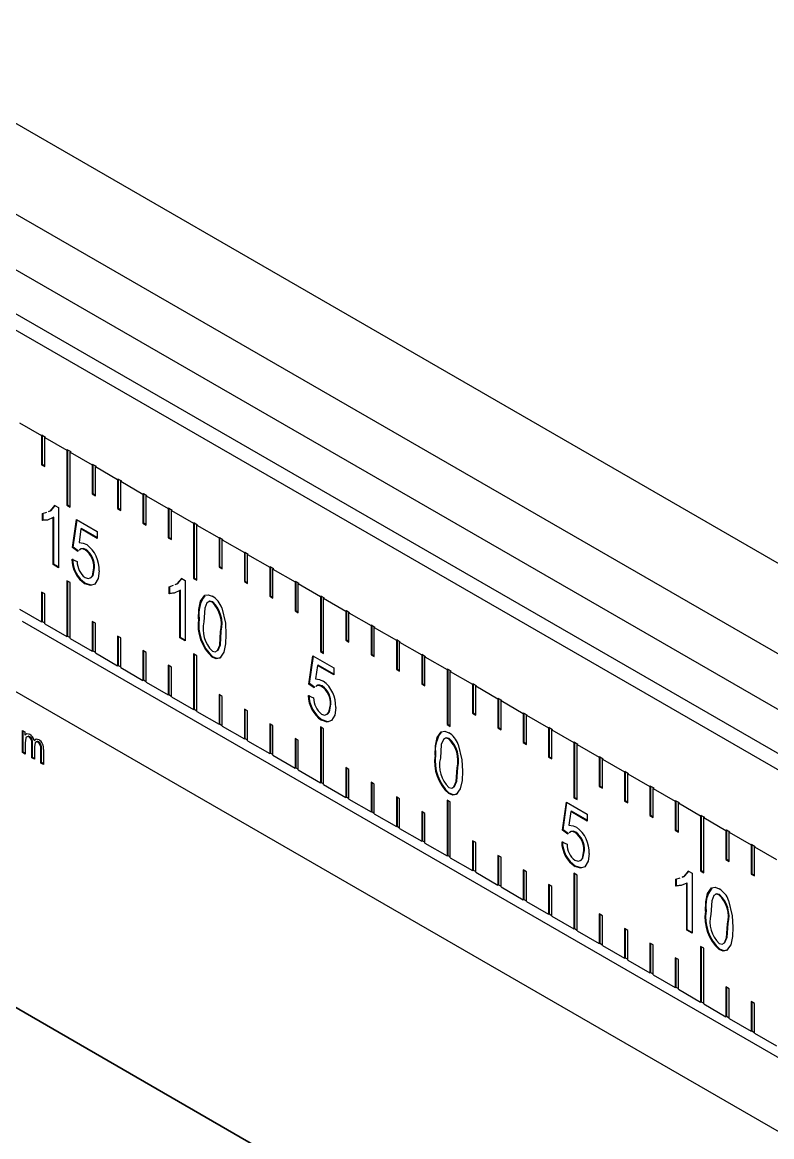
# Model space of a CAD drawing. Extents: x 0 to 278, y 1 to 215.
# Drawn here: x 245.9 to 256.36, y 185.21 to 200.77 of the extents above; entities that cross this region are included whole.
import ezdxf

# ---------------------------------------------------------------- set-up
doc = ezdxf.new("R2010")
doc.units = 0
doc.layers.get('0').update_dxf_attribs({"linetype": 'CONTINUOUS'})

msp = doc.modelspace()

# ---------------------------------------------------------------- linework, layer by layer
at = {"color": 7, "linetype": 'CONTINUOUS'}
for p, q in [((263.9303, 188.897), (243.3655, 200.7688)), ((240.6097, 200.3183), (263.9303, 186.8556)), ((242.271, 200.137), (263.9303, 187.6333)), ((240.4469, 199.7991), (263.9303, 186.2424)), ((240.4469, 199.5699), (263.9303, 186.0133)), ((245.8639, 195.1791), (246.1725, 195.001)), ((246.1815, 195.0061), (246.1725, 195.001)), ((246.1725, 195.001), (246.1725, 194.5943)), ((246.1815, 195.0061), (246.2264, 194.9802)), ((246.1815, 195.0061), (246.1815, 194.5995)), ((246.2174, 194.975), (246.2264, 194.9802)), ((246.2174, 194.975), (246.5261, 194.7969)), ((246.2174, 194.5684), (246.2174, 194.975)), ((246.5351, 194.802), (246.5261, 194.7969)), ((246.5261, 194.7969), (246.5261, 194.0273)), ((246.5351, 194.802), (246.58, 194.7761)), ((246.5351, 194.802), (246.5351, 194.0324)), ((246.571, 194.7709), (246.58, 194.7761)), ((246.571, 194.7709), (246.8797, 194.5927)), ((246.571, 194.0013), (246.571, 194.7709)), ((246.1815, 194.5995), (246.1725, 194.5943)), ((246.1725, 194.5943), (246.2174, 194.5684)), ((246.1815, 194.5995), (246.2174, 194.5788)), ((246.8886, 194.5979), (246.8797, 194.5927)), ((246.8797, 194.5927), (246.8797, 194.1861)), ((246.8886, 194.5979), (246.9335, 194.572)), ((246.8886, 194.5979), (246.8886, 194.1913)), ((246.9246, 194.5668), (246.9335, 194.572)), ((246.9246, 194.5668), (247.2332, 194.3886)), ((246.9246, 194.1602), (246.9246, 194.5668)), ((247.2422, 194.3938), (247.2332, 194.3886)), ((247.2332, 194.3886), (247.2332, 193.982)), ((247.2422, 194.3938), (247.2871, 194.3679)), ((247.2422, 194.3938), (247.2422, 193.9872)), ((247.2781, 194.3627), (247.2871, 194.3679)), ((247.2781, 194.3627), (247.5868, 194.1845)), ((247.2781, 193.9561), (247.2781, 194.3627)), ((246.8886, 194.1913), (246.8797, 194.1861)), ((246.8797, 194.1861), (246.9246, 194.1602)), ((246.8886, 194.1913), (246.9246, 194.1706)), ((247.5957, 194.1897), (247.5868, 194.1845)), ((247.5868, 194.1845), (247.5868, 193.7779)), ((247.5957, 194.1897), (247.6406, 194.1638)), ((247.5957, 194.1897), (247.5957, 193.7831)), ((247.6317, 194.1586), (247.6406, 194.1638)), ((247.6317, 194.1586), (247.9403, 193.9804)), ((247.6317, 193.752), (247.6317, 194.1586)), ((246.359, 194.0248), (246.4074, 193.9969)), ((246.4074, 193.9969), (246.4074, 193.1565)), ((246.5351, 194.0324), (246.5261, 194.0273)), ((246.5261, 194.0273), (246.571, 194.0013)), ((246.5351, 194.0324), (246.571, 194.0117)), ((247.2422, 193.9872), (247.2332, 193.982)), ((247.2332, 193.982), (247.2781, 193.9561)), ((247.2422, 193.9872), (247.2781, 193.9665)), ((247.9493, 193.9856), (247.9403, 193.9804)), ((247.9403, 193.9804), (247.9403, 193.5738)), ((247.9493, 193.9856), (247.9942, 193.9597)), ((247.9493, 193.9856), (247.9493, 193.579)), ((246.1835, 193.9107), (246.2441, 193.9321)), ((246.1835, 193.8137), (246.1835, 193.9107)), ((246.1925, 193.8189), (246.1835, 193.8137)), ((246.1925, 193.8189), (246.1925, 193.9158)), ((246.3418, 193.862), (246.3328, 193.8568)), ((246.3328, 193.1996), (246.3328, 193.8568)), ((246.3418, 193.2048), (246.3418, 193.862)), ((246.6034, 193.4371), (246.6593, 193.8299)), ((246.6123, 193.4423), (246.667, 193.8255)), ((246.6593, 193.8299), (246.9486, 193.6629)), ((247.9852, 193.9545), (247.9942, 193.9597)), ((247.9852, 193.9545), (248.2939, 193.7763)), ((247.9852, 193.5479), (247.9852, 193.9545)), ((246.7219, 193.6968), (246.6949, 193.5075)), ((246.7309, 193.702), (246.7219, 193.6968)), ((246.9486, 193.566), (246.7219, 193.6968)), ((246.9486, 193.5763), (246.7309, 193.702)), ((246.9486, 193.6629), (246.9486, 193.566)), ((247.5957, 193.7831), (247.5868, 193.7779)), ((247.5868, 193.7779), (247.6317, 193.752)), ((247.5957, 193.7831), (247.6317, 193.7624)), ((248.3028, 193.7815), (248.2939, 193.7763)), ((248.2939, 193.7763), (248.2939, 193.0068)), ((248.3028, 193.7815), (248.3477, 193.7556)), ((248.3028, 193.7815), (248.3028, 193.0119)), ((248.3388, 193.7504), (248.3477, 193.7556)), ((248.3388, 193.7504), (248.6474, 193.5722)), ((248.3388, 192.9808), (248.3388, 193.7504)), ((247.9493, 193.579), (247.9403, 193.5738)), ((247.9403, 193.5738), (247.9852, 193.5479)), ((247.9493, 193.579), (247.9852, 193.5583)), ((248.6564, 193.5774), (248.6474, 193.5722)), ((248.6474, 193.5722), (248.6474, 193.1656)), ((248.6564, 193.5774), (248.7013, 193.5515)), ((248.6564, 193.5774), (248.6564, 193.1708)), ((248.6923, 193.5463), (248.7013, 193.5515)), ((248.6923, 193.5463), (249.001, 193.3681)), ((248.6923, 193.1397), (248.6923, 193.5463)), ((246.6123, 193.4423), (246.6034, 193.4371)), ((246.678, 193.3818), (246.6034, 193.4371)), ((246.687, 193.387), (246.6123, 193.4423)), ((246.7895, 193.4096), (246.7805, 193.4044)), ((249.01, 193.3733), (249.001, 193.3681)), ((249.001, 193.3681), (249.001, 192.9615)), ((249.01, 193.3733), (249.0549, 193.3474)), ((249.01, 193.3733), (249.01, 192.9667)), ((249.0459, 193.3422), (249.0549, 193.3474)), ((249.0459, 193.3422), (249.3545, 193.164)), ((249.0459, 192.9356), (249.0459, 193.3422)), ((246.3418, 193.2048), (246.3328, 193.1996)), ((246.4074, 193.1565), (246.3328, 193.1996)), ((246.4074, 193.1669), (246.3418, 193.2048)), ((246.594, 193.275), (246.6687, 193.2427)), ((246.9109, 193.154), (246.9019, 193.1488)), ((248.6564, 193.1708), (248.6474, 193.1656)), ((248.6474, 193.1656), (248.6923, 193.1397)), ((248.6564, 193.1708), (248.6923, 193.15)), ((249.3635, 193.1692), (249.3545, 193.164)), ((249.3545, 193.164), (249.3545, 192.7574)), ((249.3635, 193.1692), (249.4084, 193.1433)), ((249.3635, 193.1692), (249.3635, 192.7626)), ((249.3994, 193.1381), (249.4084, 193.1433)), ((249.3994, 193.1381), (249.7081, 192.9599)), ((249.3994, 192.7315), (249.3994, 193.1381)), ((246.571, 192.948), (246.5261, 192.9739)), ((246.5261, 192.9739), (246.5261, 192.1962)), ((246.5351, 192.9687), (246.5351, 192.2014)), ((246.571, 192.1702), (246.571, 192.948)), ((246.7883, 192.9362), (246.7793, 192.931)), ((246.8649, 192.911), (246.7883, 192.9362)), ((247.9513, 192.8902), (248.0118, 192.9116)), ((247.9513, 192.7932), (247.9513, 192.8902)), ((247.9603, 192.7984), (247.9603, 192.8953)), ((248.1268, 193.0043), (248.1752, 192.9764)), ((248.1752, 192.9764), (248.1752, 192.136)), ((248.3028, 193.0119), (248.2939, 193.0068)), ((248.2939, 193.0068), (248.3388, 192.9808)), ((248.3028, 193.0119), (248.3388, 192.9912)), ((249.01, 192.9667), (249.001, 192.9615)), ((249.001, 192.9615), (249.0459, 192.9356)), ((249.01, 192.9667), (249.0459, 192.9459)), ((249.7171, 192.9651), (249.7081, 192.9599)), ((249.7081, 192.9599), (249.7081, 192.5533)), ((249.7171, 192.9651), (249.762, 192.9392)), ((249.7171, 192.9651), (249.7171, 192.5585)), ((249.753, 192.934), (249.762, 192.9392)), ((249.753, 192.934), (250.0616, 192.7558)), ((249.753, 192.5274), (249.753, 192.934)), ((246.2174, 192.7892), (246.1725, 192.8151)), ((246.1725, 192.8151), (246.1725, 192.4003)), ((246.1815, 192.8099), (246.1815, 192.4055)), ((246.2174, 192.3743), (246.2174, 192.7892)), ((247.9603, 192.7984), (247.9513, 192.7932)), ((248.1095, 192.8415), (248.1006, 192.8363)), ((248.1006, 192.1791), (248.1006, 192.8363)), ((248.1095, 192.1843), (248.1095, 192.8415)), ((249.3635, 192.7626), (249.3545, 192.7574)), ((249.3545, 192.7574), (249.3994, 192.7315)), ((249.3635, 192.7626), (249.3994, 192.7418)), ((250.0706, 192.761), (250.0616, 192.7558)), ((250.0616, 192.7558), (250.0616, 191.9862)), ((250.0706, 192.761), (250.1155, 192.7351)), ((250.0706, 192.761), (250.0706, 191.9914)), ((250.1065, 192.7299), (250.1155, 192.7351)), ((250.1065, 192.7299), (250.4152, 192.5517)), ((250.1065, 191.9603), (250.1065, 192.7299)), ((245.8639, 192.5785), (246.1725, 192.4003)), ((248.5594, 192.6787), (248.5504, 192.6736)), ((245.8992, 192.4115), (266.3383, 180.6122)), ((248.3708, 192.4479), (248.3618, 192.4427)), ((249.7171, 192.5585), (249.7081, 192.5533)), ((249.7081, 192.5533), (249.753, 192.5274)), ((249.7171, 192.5585), (249.753, 192.5377)), ((250.4242, 192.5569), (250.4152, 192.5517)), ((250.4152, 192.5517), (250.4152, 192.1451)), ((250.4242, 192.5569), (250.4691, 192.531)), ((250.4242, 192.5569), (250.4242, 192.1503)), ((250.4601, 192.5258), (250.4691, 192.531)), ((250.4601, 192.5258), (250.7687, 192.3476)), ((250.4601, 192.1192), (250.4601, 192.5258)), ((265.8893, 179.8345), (244.1774, 192.3685)), ((246.1815, 192.4055), (246.1725, 192.4003)), ((246.1815, 192.4055), (246.2174, 192.3847)), ((246.2174, 192.3743), (246.5261, 192.1962)), ((246.9246, 192.3809), (246.8797, 192.4069)), ((246.8797, 192.4069), (246.8797, 191.9921)), ((246.8886, 192.4017), (246.8886, 191.9972)), ((246.9246, 191.9661), (246.9246, 192.3809)), ((248.6787, 192.2705), (248.6697, 192.2653)), ((250.7777, 192.3528), (250.7687, 192.3476)), ((250.7687, 192.3476), (250.7687, 191.941)), ((250.7777, 192.3528), (250.8226, 192.3269)), ((250.7777, 192.3528), (250.7777, 191.9462)), ((250.8136, 192.3217), (250.8226, 192.3269)), ((250.8136, 192.3217), (251.1223, 192.1435)), ((250.8136, 191.9151), (250.8136, 192.3217)), ((236.9163, 192.153), (257.5837, 180.222)), ((246.5351, 192.2014), (246.5261, 192.1962)), ((246.5351, 192.2014), (246.571, 192.1806)), ((246.571, 192.1702), (246.8797, 191.9921)), ((247.2781, 192.1768), (247.2332, 192.2028)), ((247.2332, 192.2028), (247.2332, 191.788)), ((247.2422, 192.1976), (247.2422, 191.7931)), ((247.2781, 191.762), (247.2781, 192.1768)), ((248.1095, 192.1843), (248.1006, 192.1791)), ((248.1752, 192.136), (248.1006, 192.1791)), ((248.1752, 192.1464), (248.1095, 192.1843)), ((250.4242, 192.1503), (250.4152, 192.1451)), ((250.4152, 192.1451), (250.4601, 192.1192)), ((250.4242, 192.1503), (250.4601, 192.1295)), ((251.1313, 192.1487), (251.1223, 192.1435)), ((251.1223, 192.1435), (251.1223, 191.7369)), ((251.1313, 192.1487), (251.1762, 192.1228)), ((251.1313, 192.1487), (251.1313, 191.7421)), ((251.1672, 192.1176), (251.1762, 192.1228)), ((251.1672, 192.1176), (251.4758, 191.9394)), ((251.1672, 191.711), (251.1672, 192.1176)), ((257.5837, 180.222), (237.1408, 192.0233)), ((246.8886, 191.9972), (246.8797, 191.9921)), ((246.8886, 191.9972), (246.9246, 191.9765)), ((246.9246, 191.9661), (247.2332, 191.788)), ((247.6317, 191.9727), (247.5868, 191.9987)), ((247.5868, 191.9987), (247.5868, 191.5839)), ((247.5957, 191.9935), (247.5957, 191.589)), ((247.6317, 191.5579), (247.6317, 191.9727)), ((248.3388, 191.9275), (248.2939, 191.9534)), ((248.2939, 191.9534), (248.2939, 191.1757)), ((248.3028, 191.9482), (248.3028, 191.1808)), ((250.0706, 191.9914), (250.0616, 191.9862)), ((250.0616, 191.9862), (250.1065, 191.9603)), ((250.0706, 191.9914), (250.1065, 191.9707)), ((250.7777, 191.9462), (250.7687, 191.941)), ((250.7777, 191.9462), (250.8136, 191.9254)), ((251.4848, 191.9446), (251.4758, 191.9394)), ((251.4848, 191.9446), (251.5297, 191.9187)), ((251.4848, 191.9446), (251.4848, 191.538)), ((247.2422, 191.7931), (247.2332, 191.788)), ((247.2422, 191.7931), (247.2781, 191.7724)), ((247.9852, 191.7686), (247.9403, 191.7946)), ((247.9403, 191.7946), (247.9403, 191.3798)), ((247.9493, 191.7894), (247.9493, 191.3849)), ((248.3388, 191.1497), (248.3388, 191.9275)), ((248.5616, 191.9125), (248.5526, 191.9073)), ((249.9021, 191.5328), (249.9581, 191.9256)), ((249.9111, 191.538), (249.9657, 191.9212)), ((249.9581, 191.9256), (250.2474, 191.7586)), ((250.0207, 191.7925), (249.9937, 191.6032)), ((250.0296, 191.7977), (250.0207, 191.7925)), ((250.2474, 191.6616), (250.0207, 191.7925)), ((250.2474, 191.672), (250.0296, 191.7977)), ((250.7687, 191.941), (250.8136, 191.9151)), ((251.4758, 191.9394), (251.4758, 191.5328)), ((251.5207, 191.9135), (251.5297, 191.9187)), ((251.5207, 191.9135), (251.8294, 191.7353)), ((251.5207, 191.5069), (251.5207, 191.9135)), ((247.2781, 191.762), (247.5868, 191.5839)), ((247.9852, 191.3538), (247.9852, 191.7686)), ((250.2474, 191.7586), (250.2474, 191.6616)), ((251.1313, 191.7421), (251.1223, 191.7369)), ((251.1223, 191.7369), (251.1672, 191.711)), ((251.1313, 191.7421), (251.1672, 191.7213)), ((251.8384, 191.7405), (251.8294, 191.7353)), ((251.8294, 191.7353), (251.8294, 190.9657)), ((251.8384, 191.7405), (251.8833, 191.7146)), ((251.8384, 191.7405), (251.8384, 190.9709)), ((251.8743, 191.7094), (251.8833, 191.7146)), ((251.8743, 191.7094), (252.183, 191.5312)), ((251.8743, 190.9398), (251.8743, 191.7094)), ((247.5957, 191.589), (247.5868, 191.5839)), ((247.5957, 191.589), (247.6317, 191.5683)), ((247.6317, 191.5579), (247.9403, 191.3798)), ((249.9111, 191.538), (249.9021, 191.5328)), ((249.9768, 191.4774), (249.9021, 191.5328)), ((249.9858, 191.4826), (249.9111, 191.538)), ((250.0883, 191.5053), (250.0793, 191.5001)), ((251.4848, 191.538), (251.4758, 191.5328)), ((251.4758, 191.5328), (251.5207, 191.5069)), ((251.4848, 191.538), (251.5207, 191.5172)), ((252.1919, 191.5364), (252.183, 191.5312)), ((252.183, 191.5312), (252.183, 191.1246)), ((252.1919, 191.5364), (252.2368, 191.5105)), ((252.1919, 191.5364), (252.1919, 191.1298)), ((252.2279, 191.5053), (252.2368, 191.5105)), ((252.2279, 191.5053), (252.5365, 191.3271)), ((252.2279, 191.0987), (252.2279, 191.5053)), ((247.9493, 191.3849), (247.9403, 191.3798)), ((247.9493, 191.3849), (247.9852, 191.3642)), ((247.9852, 191.3538), (248.2939, 191.1757)), ((248.6923, 191.3604), (248.6474, 191.3864)), ((248.6474, 191.3864), (248.6474, 190.9716)), ((248.6564, 191.3812), (248.6564, 190.9767)), ((248.6923, 190.9456), (248.6923, 191.3604)), ((249.8928, 191.3707), (249.9675, 191.3384)), ((252.5455, 191.3323), (252.5365, 191.3271)), ((252.5365, 191.3271), (252.5365, 190.9205)), ((252.5455, 191.3323), (252.5904, 191.3064)), ((252.5455, 191.3323), (252.5455, 190.9257)), ((248.3028, 191.1808), (248.2939, 191.1757)), ((248.3028, 191.1808), (248.3388, 191.1601)), ((249.0459, 191.1563), (249.001, 191.1823)), ((249.001, 191.1823), (249.001, 190.7675)), ((249.01, 191.1771), (249.01, 190.7726)), ((250.2097, 191.2496), (250.2007, 191.2445)), ((252.5814, 191.3012), (252.5904, 191.3064)), ((252.5814, 191.3012), (252.8901, 191.123)), ((252.5814, 190.8946), (252.5814, 191.3012)), ((248.3388, 191.1497), (248.6474, 190.9716)), ((249.0459, 190.7415), (249.0459, 191.1563)), ((250.0871, 191.0319), (250.0781, 191.0267)), ((250.1637, 191.0066), (250.0871, 191.0319)), ((252.1919, 191.1298), (252.183, 191.1246)), ((252.183, 191.1246), (252.2279, 191.0987)), ((252.1919, 191.1298), (252.2279, 191.109)), ((252.899, 191.1282), (252.8901, 191.123)), ((252.8901, 191.123), (252.8901, 190.7164)), ((252.899, 191.1282), (252.9439, 191.1023)), ((252.899, 191.1282), (252.899, 190.7216)), ((252.935, 191.0971), (252.9439, 191.1023)), ((252.935, 191.0971), (253.2436, 190.9189)), ((252.935, 190.6905), (252.935, 191.0971)), ((245.9075, 190.8824), (245.9405, 190.8634)), ((245.9075, 190.5774), (245.9075, 190.8824)), ((245.9164, 190.5826), (245.9164, 190.8772)), ((245.9405, 190.8634), (245.9405, 190.8204)), ((248.6564, 190.9767), (248.6474, 190.9716)), ((248.6564, 190.9767), (248.6923, 190.956)), ((248.6923, 190.9456), (249.001, 190.7675)), ((249.3994, 190.9522), (249.3545, 190.9782)), ((249.3545, 190.9782), (249.3545, 190.5634)), ((249.3635, 190.973), (249.3635, 190.5685)), ((249.3994, 190.5374), (249.3994, 190.9522)), ((250.1065, 190.907), (250.0616, 190.9329)), ((250.0616, 190.9329), (250.0616, 190.1551)), ((250.0706, 190.9277), (250.0706, 190.1603)), ((250.1065, 190.1292), (250.1065, 190.907)), ((251.8384, 190.9709), (251.8294, 190.9657)), ((251.8294, 190.9657), (251.8743, 190.9398)), ((251.8384, 190.9709), (251.8743, 190.9502)), ((252.5455, 190.9257), (252.5365, 190.9205)), ((252.5365, 190.9205), (252.5814, 190.8946)), ((252.5455, 190.9257), (252.5814, 190.9049)), ((253.2526, 190.9241), (253.2436, 190.9189)), ((253.2436, 190.9189), (253.2436, 190.5123)), ((253.2526, 190.9241), (253.2975, 190.8982)), ((253.2526, 190.9241), (253.2526, 190.5175)), ((253.2885, 190.893), (253.2975, 190.8982)), ((253.2885, 190.893), (253.5972, 190.7148)), ((253.2885, 190.4864), (253.2885, 190.893)), ((245.9495, 190.8256), (245.9405, 190.8204)), ((245.9452, 190.7137), (245.9452, 190.5556)), ((246.007, 190.7972), (245.998, 190.792)), ((246.0348, 190.5039), (246.0348, 190.7019)), ((246.0438, 190.509), (246.0438, 190.7071)), ((246.0756, 190.749), (246.0667, 190.7438)), ((246.1339, 190.724), (246.1249, 190.7188)), ((249.01, 190.7726), (249.001, 190.7675)), ((249.01, 190.7726), (249.0459, 190.7519)), ((249.0459, 190.7415), (249.3545, 190.5634)), ((249.753, 190.7481), (249.7081, 190.7741)), ((249.7081, 190.7741), (249.7081, 190.3592)), ((249.7171, 190.7689), (249.7171, 190.3644)), ((249.753, 190.3333), (249.753, 190.7481)), ((251.8582, 190.7744), (251.8492, 190.7692)), ((252.899, 190.7216), (252.8901, 190.7164)), ((252.8901, 190.7164), (252.935, 190.6905)), ((252.899, 190.7216), (252.935, 190.7008)), ((253.6061, 190.72), (253.5972, 190.7148)), ((253.5972, 190.7148), (253.5972, 189.9452)), ((253.6061, 190.72), (253.651, 190.6941)), ((253.6061, 190.72), (253.6061, 189.9504)), ((245.9164, 190.5826), (245.9075, 190.5774)), ((245.9452, 190.5556), (245.9075, 190.5774)), ((245.9452, 190.566), (245.9164, 190.5826)), ((246.0726, 190.6592), (246.0726, 190.4821)), ((246.1622, 190.4303), (246.1622, 190.6223)), ((246.1712, 190.4355), (246.1712, 190.6275)), ((246.1999, 190.617), (246.1999, 190.4085)), ((249.3635, 190.5685), (249.3545, 190.5634)), ((249.3635, 190.5685), (249.3994, 190.5478)), ((251.6696, 190.5436), (251.6606, 190.5384)), ((253.6421, 190.6889), (253.651, 190.6941)), ((253.6421, 190.6889), (253.9507, 190.5107)), ((253.6421, 189.9193), (253.6421, 190.6889)), ((246.0438, 190.509), (246.0348, 190.5039)), ((246.0726, 190.4821), (246.0348, 190.5039)), ((246.0726, 190.4924), (246.0438, 190.509)), ((246.1712, 190.4355), (246.1622, 190.4303)), ((246.1999, 190.4085), (246.1622, 190.4303)), ((246.1999, 190.4189), (246.1712, 190.4355)), ((249.3994, 190.5374), (249.7081, 190.3592)), ((253.2526, 190.5175), (253.2436, 190.5123)), ((253.2436, 190.5123), (253.2885, 190.4864)), ((253.2526, 190.5175), (253.2885, 190.4967)), ((253.9597, 190.5159), (253.9507, 190.5107)), ((253.9507, 190.5107), (253.9507, 190.1041)), ((253.9597, 190.5159), (254.0046, 190.49)), ((253.9597, 190.5159), (253.9597, 190.1093)), ((253.9956, 190.4848), (254.0046, 190.49)), ((253.9956, 190.4848), (254.3043, 190.3066)), ((253.9956, 190.0781), (253.9956, 190.4848)), ((249.7171, 190.3644), (249.7081, 190.3592)), ((249.7171, 190.3644), (249.753, 190.3437)), ((249.753, 190.3333), (250.0616, 190.1551)), ((250.4601, 190.3399), (250.4152, 190.3658)), ((250.4152, 190.3658), (250.4152, 189.951)), ((250.4242, 190.3607), (250.4242, 189.9562)), ((250.4601, 189.9251), (250.4601, 190.3399)), ((251.9775, 190.3662), (251.9685, 190.361)), ((254.3133, 190.3118), (254.3043, 190.3066)), ((254.3043, 190.3066), (254.3043, 189.9)), ((254.3133, 190.3118), (254.3582, 190.2859)), ((254.3133, 190.3118), (254.3133, 189.9052)), ((254.3492, 190.2807), (254.3582, 190.2859)), ((254.3492, 190.2807), (254.6578, 190.1025)), ((254.3492, 189.874), (254.3492, 190.2807)), ((250.0706, 190.1603), (250.0616, 190.1551)), ((250.0706, 190.1603), (250.1065, 190.1396)), ((250.1065, 190.1292), (250.4152, 189.951)), ((250.8136, 190.1358), (250.7687, 190.1617)), ((250.7687, 190.1617), (250.7687, 189.7469)), ((250.7777, 190.1566), (250.7777, 189.7521)), ((250.8136, 189.721), (250.8136, 190.1358)), ((253.9597, 190.1093), (253.9507, 190.1041)), ((253.9507, 190.1041), (253.9956, 190.0781)), ((253.9597, 190.1093), (253.9956, 190.0885)), ((254.6668, 190.1077), (254.6578, 190.1025)), ((254.6578, 190.1025), (254.6578, 189.6959)), ((254.6668, 190.1077), (254.7117, 190.0818)), ((254.6668, 190.1077), (254.6668, 189.7011)), ((254.7027, 190.0766), (254.7117, 190.0818)), ((254.7027, 190.0766), (255.0114, 189.8984)), ((254.7027, 189.6699), (254.7027, 190.0766)), ((250.4242, 189.9562), (250.4152, 189.951)), ((250.4242, 189.9562), (250.4601, 189.9355)), ((250.4601, 189.9251), (250.7687, 189.7469)), ((251.1672, 189.9317), (251.1223, 189.9576)), ((251.1223, 189.9576), (251.1223, 189.5428)), ((251.1313, 189.9525), (251.1313, 189.548)), ((251.1672, 189.5169), (251.1672, 189.9317)), ((251.8604, 190.0082), (251.8514, 190.003)), ((253.6061, 189.9504), (253.5972, 189.9452)), ((253.5972, 189.9452), (253.6421, 189.9193)), ((253.6061, 189.9504), (253.6421, 189.9297)), ((251.8743, 189.8865), (251.8294, 189.9124)), ((251.8294, 189.9124), (251.8294, 189.1346)), ((251.8384, 189.9072), (251.8384, 189.1398)), ((251.8743, 189.1087), (251.8743, 189.8865)), ((253.4377, 189.4918), (253.4937, 189.8845)), ((253.4467, 189.497), (253.5013, 189.8801)), ((253.4937, 189.8845), (253.7829, 189.7176)), ((254.3133, 189.9052), (254.3043, 189.9)), ((254.3043, 189.9), (254.3492, 189.874)), ((254.3133, 189.9052), (254.3492, 189.8844)), ((255.0204, 189.9036), (255.0114, 189.8984)), ((255.0114, 189.8984), (255.0114, 189.4918)), ((255.0204, 189.9036), (255.0653, 189.8777)), ((255.0204, 189.9036), (255.0204, 189.4969)), ((255.0563, 189.8725), (255.0653, 189.8777)), ((255.0563, 189.8725), (255.3649, 189.6943)), ((255.0563, 189.4658), (255.0563, 189.8725)), ((250.7777, 189.7521), (250.7687, 189.7469)), ((250.7777, 189.7521), (250.8136, 189.7314)), ((250.8136, 189.721), (251.1223, 189.5428)), ((251.5207, 189.7276), (251.4758, 189.7535)), ((251.4758, 189.7535), (251.4758, 189.3387)), ((251.4848, 189.7484), (251.4848, 189.3439)), ((251.5207, 189.3128), (251.5207, 189.7276)), ((253.5562, 189.7515), (253.5292, 189.5622)), ((253.5652, 189.7567), (253.5562, 189.7515)), ((253.7829, 189.6206), (253.5562, 189.7515)), ((253.7829, 189.631), (253.5652, 189.7567)), ((253.7829, 189.7176), (253.7829, 189.6206)), ((254.6668, 189.7011), (254.6578, 189.6959)), ((254.6578, 189.6959), (254.7027, 189.6699)), ((254.6668, 189.7011), (254.7027, 189.6803)), ((255.3739, 189.6995), (255.3649, 189.6943)), ((255.3649, 189.6943), (255.3649, 188.9247)), ((255.3739, 189.6995), (255.4188, 189.6736)), ((255.3739, 189.6995), (255.3739, 188.9299)), ((255.4098, 189.6684), (255.4188, 189.6736)), ((255.4098, 189.6684), (255.7185, 189.4902)), ((255.4098, 188.8988), (255.4098, 189.6684)), ((251.1313, 189.548), (251.1223, 189.5428)), ((251.1313, 189.548), (251.1672, 189.5273)), ((251.1672, 189.5169), (251.4758, 189.3387)), ((253.4467, 189.497), (253.4377, 189.4918)), ((253.5123, 189.4364), (253.4377, 189.4918)), ((253.5213, 189.4416), (253.4467, 189.497)), ((253.6238, 189.4642), (253.6148, 189.4591)), ((255.0204, 189.4969), (255.0114, 189.4918)), ((255.0114, 189.4918), (255.0563, 189.4658)), ((255.0204, 189.4969), (255.0563, 189.4762)), ((255.7275, 189.4954), (255.7185, 189.4902)), ((255.7185, 189.4902), (255.7185, 189.0836)), ((255.7275, 189.4954), (255.7724, 189.4695)), ((255.7275, 189.4954), (255.7275, 189.0887)), ((255.7634, 189.4643), (255.7724, 189.4695)), ((255.7634, 189.4643), (256.072, 189.2861)), ((255.7634, 189.0576), (255.7634, 189.4643)), ((251.4848, 189.3439), (251.4758, 189.3387)), ((251.4848, 189.3439), (251.5207, 189.3232)), ((251.5207, 189.3128), (251.8294, 189.1346)), ((252.2279, 189.3194), (252.183, 189.3453)), ((252.183, 189.3453), (252.183, 188.9305)), ((252.1919, 189.3402), (252.1919, 188.9357)), ((252.2279, 188.9046), (252.2279, 189.3194)), ((253.4283, 189.3297), (253.503, 189.2973)), ((253.7452, 189.2086), (253.7362, 189.2034)), ((256.081, 189.2913), (256.072, 189.2861)), ((256.072, 189.2861), (256.072, 188.8795)), ((256.081, 189.2913), (256.1259, 189.2654)), ((256.081, 189.2913), (256.081, 188.8846)), ((256.1169, 189.2602), (256.1259, 189.2654)), ((256.1169, 189.2602), (256.4256, 189.082)), ((256.1169, 188.8535), (256.1169, 189.2602)), ((251.8384, 189.1398), (251.8294, 189.1346)), ((251.8384, 189.1398), (251.8743, 189.1191)), ((251.8743, 189.1087), (252.183, 188.9305)), ((252.5814, 189.1153), (252.5365, 189.1412)), ((252.5365, 189.1412), (252.5365, 188.7264)), ((252.5455, 189.1361), (252.5455, 188.7316)), ((252.5814, 188.7005), (252.5814, 189.1153)), ((253.6226, 188.9909), (253.6136, 188.9857)), ((253.6992, 188.9656), (253.6226, 188.9909)), ((255.7275, 189.0887), (255.7185, 189.0836)), ((255.7185, 189.0836), (255.7634, 189.0576)), ((255.7275, 189.0887), (255.7634, 189.068)), ((252.1919, 188.9357), (252.183, 188.9305)), ((252.1919, 188.9357), (252.2279, 188.915)), ((252.2279, 188.9046), (252.5365, 188.7264)), ((252.935, 188.9112), (252.8901, 188.9371)), ((252.8901, 188.9371), (252.8901, 188.5223)), ((252.899, 188.9319), (252.899, 188.5275)), ((252.935, 188.4964), (252.935, 188.9112)), ((253.6421, 188.866), (253.5972, 188.8919)), ((253.5972, 188.8919), (253.5972, 188.1141)), ((253.6061, 188.8867), (253.6061, 188.1193)), ((253.6421, 188.0882), (253.6421, 188.866)), ((255.1979, 188.9223), (255.2463, 188.8943)), ((255.2463, 188.8943), (255.2463, 188.0539)), ((255.3739, 188.9299), (255.3649, 188.9247)), ((255.3649, 188.9247), (255.4098, 188.8988)), ((255.3739, 188.9299), (255.4098, 188.9092)), ((256.081, 188.8846), (256.072, 188.8795)), ((256.072, 188.8795), (256.1169, 188.8535)), ((256.081, 188.8846), (256.1169, 188.8639)), ((252.5455, 188.7316), (252.5365, 188.7264)), ((252.5455, 188.7316), (252.5814, 188.7109)), ((252.5814, 188.7005), (252.8901, 188.5223)), ((253.2885, 188.7071), (253.2436, 188.733)), ((253.2436, 188.733), (253.2436, 188.3182)), ((253.2526, 188.7278), (253.2526, 188.3234)), ((253.2885, 188.2923), (253.2885, 188.7071)), ((255.0223, 188.8081), (255.0829, 188.8296)), ((255.0223, 188.7111), (255.0223, 188.8081)), ((255.0313, 188.7163), (255.0223, 188.7111)), ((255.0313, 188.7163), (255.0313, 188.8133)), ((255.1806, 188.7594), (255.1716, 188.7543)), ((255.1716, 188.097), (255.1716, 188.7543)), ((255.1806, 188.1022), (255.1806, 188.7594)), ((252.899, 188.5275), (252.8901, 188.5223)), ((252.899, 188.5275), (252.935, 188.5068)), ((255.6305, 188.5967), (255.6215, 188.5915)), ((252.935, 188.4964), (253.2436, 188.3182)), ((255.4418, 188.3659), (255.4329, 188.3607)), ((253.2526, 188.3234), (253.2436, 188.3182)), ((253.2526, 188.3234), (253.2885, 188.3027)), ((253.2885, 188.2923), (253.5972, 188.1141)), ((253.9956, 188.2989), (253.9507, 188.3248)), ((253.9507, 188.3248), (253.9507, 187.91)), ((253.9597, 188.3196), (253.9597, 187.9152)), ((253.9956, 187.8841), (253.9956, 188.2989)), ((253.6061, 188.1193), (253.5972, 188.1141)), ((253.6061, 188.1193), (253.6421, 188.0986)), ((253.6421, 188.0882), (253.9507, 187.91)), ((254.3492, 188.0948), (254.3043, 188.1207)), ((254.3043, 188.1207), (254.3043, 187.7059)), ((254.3133, 188.1155), (254.3133, 187.7111)), ((254.3492, 187.68), (254.3492, 188.0948)), ((255.1806, 188.1022), (255.1716, 188.097)), ((255.2463, 188.0539), (255.1716, 188.097)), ((255.2463, 188.0643), (255.1806, 188.1022)), ((255.7497, 188.1885), (255.7408, 188.1833)), ((253.9597, 187.9152), (253.9507, 187.91)), ((253.9597, 187.9152), (253.9956, 187.8945)), ((254.7027, 187.8907), (254.6578, 187.9166)), ((254.6578, 187.9166), (254.6578, 187.5018)), ((254.6668, 187.9114), (254.6668, 187.507)), ((253.9956, 187.8841), (254.3043, 187.7059)), ((254.7027, 187.4759), (254.7027, 187.8907)), ((255.4098, 187.8455), (255.3649, 187.8714)), ((255.3649, 187.8714), (255.3649, 187.0936)), ((255.3739, 187.8662), (255.3739, 187.0988)), ((255.4098, 187.0677), (255.4098, 187.8455)), ((255.6327, 187.8305), (255.6237, 187.8253)), ((254.3133, 187.7111), (254.3043, 187.7059)), ((254.3133, 187.7111), (254.3492, 187.6904)), ((254.3492, 187.68), (254.6578, 187.5018)), ((255.0563, 187.6866), (255.0114, 187.7125)), ((255.0114, 187.7125), (255.0114, 187.2977)), ((255.0204, 187.7073), (255.0204, 187.3029)), ((255.0563, 187.2718), (255.0563, 187.6866)), ((254.6668, 187.507), (254.6578, 187.5018)), ((254.6668, 187.507), (254.7027, 187.4863)), ((254.7027, 187.4759), (255.0114, 187.2977)), ((255.0204, 187.3029), (255.0114, 187.2977)), ((255.0204, 187.3029), (255.0563, 187.2822)), ((255.7634, 187.2784), (255.7185, 187.3043)), ((255.7185, 187.3043), (255.7185, 186.8895)), ((255.7275, 187.2991), (255.7275, 186.8947)), ((255.7634, 186.8636), (255.7634, 187.2784)), ((255.0563, 187.2718), (255.3649, 187.0936)), ((255.3739, 187.0988), (255.3649, 187.0936)), ((255.3739, 187.0988), (255.4098, 187.0781)), ((255.4098, 187.0677), (255.7185, 186.8895)), ((256.1169, 187.0743), (256.072, 187.1002)), ((256.072, 187.1002), (256.072, 186.6854)), ((256.081, 187.095), (256.081, 186.6906)), ((256.1169, 186.6595), (256.1169, 187.0743)), ((255.7275, 186.8947), (255.7185, 186.8895)), ((255.7275, 186.8947), (255.7634, 186.874)), ((255.7634, 186.8636), (256.072, 186.6854)), ((256.081, 186.6906), (256.072, 186.6854)), ((256.081, 186.6906), (256.1169, 186.6699)), ((256.1169, 186.6595), (256.4256, 186.4813))]:
    msp.add_line(p, q, dxfattribs=at)
at = {"color": 7, "linetype": 'CONTINUOUS', "flags": 128}
for points in [[(246.2675, 193.9404), (246.2966, 193.9507), (246.359, 194.0248)], [(246.2765, 193.9456), (246.3056, 193.9559), (246.368, 194.03)], [(246.3328, 193.8568), (246.2545, 193.8214), (246.1835, 193.8137)], [(246.2717, 193.8303), (246.2634, 193.8266), (246.1925, 193.8189)], [(246.6949, 193.5075), (246.7528, 193.5003), (246.8013, 193.4786)], [(246.7805, 193.4044), (246.7445, 193.4175), (246.7128, 193.4143), (246.6988, 193.4012)], [(246.7895, 193.4096), (246.7535, 193.4227), (246.7218, 193.4195), (246.7077, 193.4064)], [(246.7786, 193.0176), (246.8216, 193.0041), (246.8567, 193.0148), (246.8817, 193.0427), (246.9019, 193.1488)], [(246.9766, 193.1104), (246.9625, 193.004), (246.9165, 192.9281), (246.8559, 192.9058), (246.7793, 192.931)], [(246.8504, 193.0153), (246.8657, 193.02), (246.8907, 193.0479), (246.9109, 193.154)], [(248.0353, 192.9199), (248.0643, 192.9302), (248.1268, 193.0043)], [(248.0442, 192.9251), (248.0733, 192.9354), (248.1358, 193.0095)], [(248.1006, 192.8363), (248.0222, 192.8009), (247.9513, 192.7932)], [(248.0395, 192.8098), (248.0312, 192.8061), (247.9603, 192.7984)], [(248.3618, 192.4427), (248.3677, 192.5727), (248.3909, 192.69), (248.4484, 192.7713), (248.4968, 192.7793), (248.5535, 192.758)], [(248.5504, 192.6736), (248.5098, 192.6829), (248.4798, 192.6649), (248.4491, 192.5906), (248.4364, 192.4)], [(248.5594, 192.6787), (248.5188, 192.6881), (248.4966, 192.6747)], [(248.6857, 192.5941), (248.7364, 192.3798), (248.7443, 192.2219)], [(248.5548, 191.9923), (248.5956, 191.9827), (248.6258, 192.0003), (248.657, 192.0743), (248.6697, 192.2653)], [(248.6272, 192.0011), (248.6348, 192.0055), (248.666, 192.0795), (248.6787, 192.2705)], [(248.7443, 192.2219), (248.7384, 192.0921), (248.7151, 191.9751), (248.6577, 191.8938), (248.6093, 191.8859), (248.5526, 191.9073)], [(248.6738, 191.909), (248.6667, 191.8989), (248.6183, 191.8911), (248.5616, 191.9125)], [(249.9937, 191.6032), (250.0516, 191.596), (250.1001, 191.5742)], [(250.0793, 191.5001), (250.0433, 191.5132), (250.0116, 191.51), (249.9975, 191.4968)], [(250.0883, 191.5053), (250.0522, 191.5184), (250.0206, 191.5152), (250.0065, 191.502)], [(250.0774, 191.1133), (250.1204, 191.0997), (250.1555, 191.1105), (250.1805, 191.1384), (250.2007, 191.2445)], [(250.2753, 191.2061), (250.2613, 191.0997), (250.2153, 191.0237), (250.1547, 191.0014), (250.0781, 191.0267)], [(250.1492, 191.111), (250.1645, 191.1157), (250.1894, 191.1436), (250.2097, 191.2496)], [(251.6606, 190.5384), (251.6665, 190.6684), (251.6897, 190.7856), (251.7472, 190.8669), (251.7956, 190.8749), (251.8523, 190.8536)], [(245.9405, 190.8204), (245.9537, 190.8343), (245.9714, 190.8405), (246.0058, 190.8311)], [(245.998, 190.792), (245.983, 190.7981), (245.9696, 190.7977), (245.9593, 190.7908), (245.9526, 190.7789), (245.9452, 190.7137)], [(245.9495, 190.8256), (245.9626, 190.8395), (245.9649, 190.8402)], [(246.007, 190.7972), (245.992, 190.8033), (245.9846, 190.8031)], [(246.0667, 190.7438), (246.0979, 190.7662), (246.1333, 190.7575)], [(246.1249, 190.7188), (246.1118, 190.7244), (246.0998, 190.7251), (246.0823, 190.7129), (246.0726, 190.6592)], [(246.1339, 190.724), (246.1208, 190.7295), (246.1088, 190.7303), (246.0937, 190.7198)], [(251.8492, 190.7692), (251.8086, 190.7786), (251.7786, 190.7605), (251.7478, 190.6863), (251.7352, 190.4956)], [(251.8582, 190.7744), (251.8176, 190.7837), (251.7954, 190.7704)], [(251.9845, 190.6898), (252.0352, 190.4754), (252.0431, 190.3176)], [(252.0431, 190.3176), (252.0372, 190.1877), (252.0139, 190.0707), (251.9565, 189.9894), (251.9081, 189.9816), (251.8514, 190.003)], [(251.8536, 190.0879), (251.8944, 190.0783), (251.9246, 190.096), (251.9558, 190.17), (251.9685, 190.361)], [(251.926, 190.0967), (251.9336, 190.1012), (251.9648, 190.1752), (251.9775, 190.3662)], [(251.9725, 190.0046), (251.9654, 189.9946), (251.9171, 189.9867), (251.8604, 190.0082)], [(253.5292, 189.5622), (253.5871, 189.5549), (253.6357, 189.5332)], [(253.6148, 189.4591), (253.5788, 189.4722), (253.5472, 189.469), (253.5331, 189.4558)], [(253.6238, 189.4642), (253.5878, 189.4774), (253.5561, 189.4742), (253.5421, 189.461)], [(253.6129, 189.0723), (253.6559, 189.0587), (253.691, 189.0695), (253.716, 189.0974), (253.7362, 189.2034)], [(253.8109, 189.1651), (253.7969, 189.0586), (253.7509, 188.9827), (253.6902, 188.9604), (253.6136, 188.9857)], [(253.6847, 189.07), (253.7, 189.0747), (253.725, 189.1025), (253.7452, 189.2086)], [(255.1063, 188.8378), (255.1354, 188.8481), (255.1979, 188.9223)], [(255.1153, 188.843), (255.1444, 188.8533), (255.2068, 188.9275)], [(255.1716, 188.7543), (255.0933, 188.7189), (255.0223, 188.7111)], [(255.1105, 188.7278), (255.1023, 188.7241), (255.0313, 188.7163)], [(255.4329, 188.3607), (255.4387, 188.4907), (255.462, 188.6079), (255.5195, 188.6892), (255.5679, 188.6972), (255.6246, 188.6759)], [(255.6215, 188.5915), (255.5809, 188.6009), (255.5509, 188.5828), (255.5201, 188.5086), (255.5075, 188.3179)], [(255.6305, 188.5967), (255.5898, 188.606), (255.5677, 188.5927)], [(255.7568, 188.5121), (255.8075, 188.2977), (255.8154, 188.1399)], [(255.8154, 188.1399), (255.8095, 188.0101), (255.7862, 187.893), (255.7288, 187.8117), (255.6804, 187.8039), (255.6237, 187.8253)], [(255.6259, 187.9102), (255.6667, 187.9006), (255.6969, 187.9183), (255.7281, 187.9923), (255.7408, 188.1833)], [(255.6983, 187.919), (255.7059, 187.9235), (255.7371, 187.9975), (255.7497, 188.1885)], [(255.7448, 187.8269), (255.7377, 187.8169), (255.6894, 187.809), (255.6327, 187.8305)]]:
    msp.add_lwpolyline(points, dxfattribs=at)
at = {"color": 7, "linetype": 'CONTINUOUS'}
for centre, radius, start, end in [((246.6116, 193.1675), 0.2909, 356.3069, 54.51498), ((246.6206, 193.1727), 0.2909, 356.3069, 54.51498), ((246.5441, 193.1304), 0.4329, 357.36157, 53.54479), ((247.0146, 193.2797), 0.4206, 180.63023, 235.98729), ((247.0236, 193.2848), 0.4206, 180.63023, 235.98729), ((246.9575, 193.2444), 0.2888, 180.33407, 231.7268), ((248.7909, 192.5122), 0.425, 143.418, 188.69455), ((248.3853, 192.487), 0.3189, 19.62445, 58.17459), ((248.2584, 192.3667), 0.4236, 346.14982, 46.4184), ((248.2674, 192.3719), 0.4236, 346.14982, 46.4184), ((248.967, 192.3567), 0.6112, 171.90997, 227.32451), ((248.9759, 192.3619), 0.6112, 171.90997, 227.32451), ((248.8499, 192.299), 0.4256, 166.27024, 226.10959), ((249.9104, 191.2632), 0.2909, 356.3069, 54.51498), ((249.9194, 191.2684), 0.2909, 356.3069, 54.51498), ((249.8429, 191.226), 0.4329, 357.36157, 53.54479), ((250.3134, 191.3753), 0.4206, 180.63023, 235.98729), ((250.3223, 191.3805), 0.4206, 180.63023, 235.98729), ((250.2563, 191.3401), 0.2888, 180.33407, 231.7268), ((252.0897, 190.6078), 0.425, 143.418, 188.69455), ((251.6841, 190.5826), 0.3189, 19.62445, 58.17459), ((245.9475, 190.7188), 0.089, 349.06527, 55.41225), ((245.9387, 190.7194), 0.1303, 10.77392, 58.99584), ((245.9564, 190.724), 0.089, 349.06527, 55.41225), ((246.0707, 190.6424), 0.0937, 347.65127, 54.63785), ((246.0537, 190.6337), 0.1472, 353.47519, 57.26402), ((246.0797, 190.6476), 0.0937, 347.65127, 54.63785), ((251.5572, 190.4624), 0.4236, 346.14982, 46.4184), ((251.5662, 190.4676), 0.4236, 346.14982, 46.4184), ((252.2747, 190.4576), 0.6112, 171.90997, 227.32451), ((252.2657, 190.4524), 0.6112, 171.90997, 227.32451), ((252.1487, 190.3946), 0.4256, 166.27024, 226.10959), ((253.4459, 189.2222), 0.2909, 356.3069, 54.51498), ((253.4549, 189.2274), 0.2909, 356.3069, 54.51498), ((253.3784, 189.185), 0.4329, 357.36157, 53.54479), ((253.8489, 189.3343), 0.4206, 180.63023, 235.98729), ((253.8579, 189.3395), 0.4206, 180.63023, 235.98729), ((253.7918, 189.299), 0.2888, 180.33407, 231.7268), ((255.862, 188.4301), 0.425, 143.418, 188.69455), ((255.4564, 188.4049), 0.3189, 19.62445, 58.17459), ((255.3295, 188.2847), 0.4236, 346.14982, 46.4184), ((255.3385, 188.2899), 0.4236, 346.14982, 46.4184), ((256.047, 188.2799), 0.6112, 171.90997, 227.32451), ((256.038, 188.2747), 0.6112, 171.90997, 227.32451), ((255.9209, 188.2169), 0.4256, 166.27024, 226.10959)]:
    msp.add_arc(centre, radius, start, end, dxfattribs=at)

doc.saveas('drawing.dxf')
